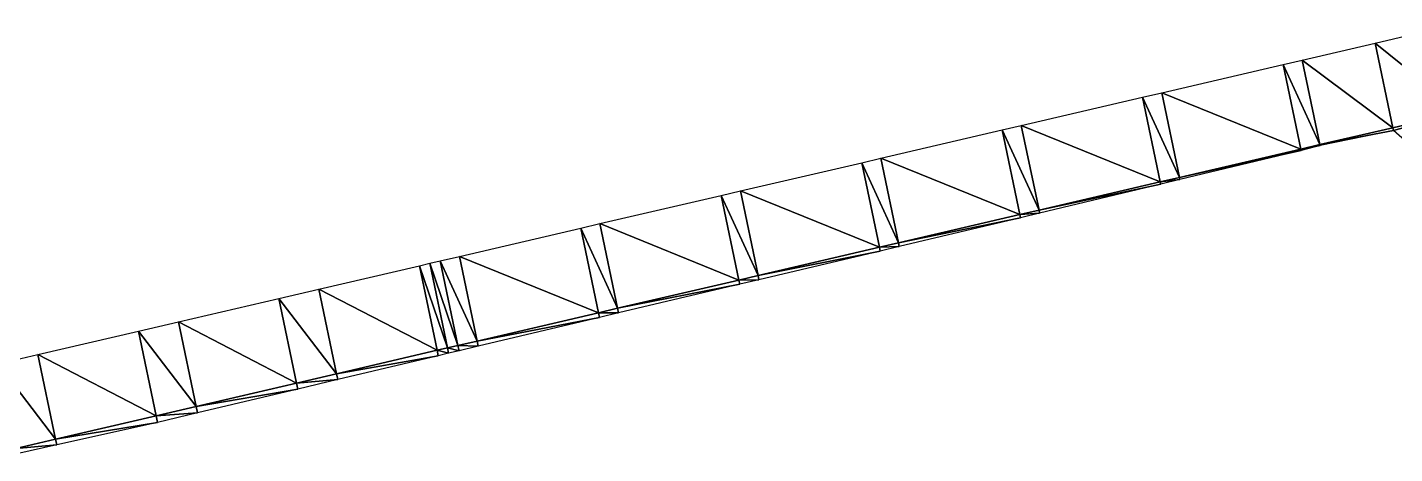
# Model space of a CAD drawing. Header units: metres. Extents: x 1882598 to 1885460, y 3171405 to 3171756.
# Drawn here: x 1883421.16 to 1883430.64, y 3171657.47 to 3171660.43 of the extents above; entities that cross this region are included whole.
import ezdxf

# ---------------------------------------------------------------- set-up
doc = ezdxf.new("R2010")
doc.units = ezdxf.units.M
doc.header["$MEASUREMENT"] = 0
doc.layers.add('Triangles surfaces projet', color=7, linetype='Continuous', true_color=0x848484)

msp = doc.modelspace()

# ---------------------------------------------------------------- linework, layer by layer
at = {"layer": 'Triangles surfaces projet'}
for points in [[(1883430.5102, 3171660.3232, 151.0449), (1883430.9786, 3171660.4324, 151.0478), (1883431.1011, 3171659.8451, 151.0238), (1883430.5102, 3171660.3232, 151.0449)], [(1883430.5102, 3171660.3232, 151.0449), (1883430.6328, 3171659.7359, 151.0209), (1883430.0044, 3171660.2053, 151.0418), (1883430.5102, 3171660.3232, 151.0449)], [(1883430.6328, 3171659.7359, 151.0209), (1883430.5102, 3171660.3232, 151.0449), (1883431.1011, 3171659.8451, 151.0238), (1883430.6328, 3171659.7359, 151.0209)], [(1883429.8715, 3171660.1743, 151.041), (1883429.9941, 3171659.587, 151.017), (1883429.0303, 3171659.9782, 151.0359), (1883429.8715, 3171660.1743, 151.041)], [(1883430.0044, 3171660.2053, 151.0418), (1883430.127, 3171659.618, 151.0178), (1883429.8715, 3171660.1743, 151.041), (1883430.0044, 3171660.2053, 151.0418)], [(1883429.8715, 3171660.1743, 151.041), (1883430.127, 3171659.618, 151.0178), (1883429.9941, 3171659.587, 151.017), (1883429.8715, 3171660.1743, 151.041)], [(1883430.0044, 3171660.2053, 151.0418), (1883430.6328, 3171659.7359, 151.0209), (1883430.127, 3171659.618, 151.0178), (1883430.0044, 3171660.2053, 151.0418)], [(1883429.0199, 3171659.3598, 151.0112), (1883428.0561, 3171659.7511, 151.0302), (1883428.8973, 3171659.9472, 151.0352), (1883429.0199, 3171659.3598, 151.0112)], [(1883429.1529, 3171659.3908, 151.0119), (1883428.8973, 3171659.9472, 151.0352), (1883429.0303, 3171659.9782, 151.0359), (1883429.1529, 3171659.3908, 151.0119)], [(1883428.8973, 3171659.9472, 151.0352), (1883429.1529, 3171659.3908, 151.0119), (1883429.0199, 3171659.3598, 151.0112), (1883428.8973, 3171659.9472, 151.0352)], [(1883429.0303, 3171659.9782, 151.0359), (1883429.9941, 3171659.587, 151.017), (1883429.1529, 3171659.3908, 151.0119), (1883429.0303, 3171659.9782, 151.0359)], [(1883430.6367, 3171659.7172, 151.016), (1883430.6328, 3171659.7359, 151.0209), (1883431.1011, 3171659.8451, 151.0238), (1883430.6367, 3171659.7172, 151.016)], [(1883430.6367, 3171659.7172, 151.016), (1883431.1011, 3171659.8451, 151.0238), (1883431.2388, 3171659.1857, 150.7674), (1883430.6367, 3171659.7172, 151.016)], [(1883428.1787, 3171659.1637, 151.0062), (1883427.9232, 3171659.7201, 151.0294), (1883428.0561, 3171659.7511, 151.0302), (1883428.1787, 3171659.1637, 151.0062)], [(1883428.0561, 3171659.7511, 151.0302), (1883429.0199, 3171659.3598, 151.0112), (1883428.1787, 3171659.1637, 151.0062), (1883428.0561, 3171659.7511, 151.0302)], [(1883427.9232, 3171659.7201, 151.0294), (1883428.0458, 3171659.1327, 151.0054), (1883427.082, 3171659.5239, 151.0245), (1883427.9232, 3171659.7201, 151.0294)], [(1883428.1787, 3171659.1637, 151.0062), (1883428.0458, 3171659.1327, 151.0054), (1883427.9232, 3171659.7201, 151.0294), (1883428.1787, 3171659.1637, 151.0062)], [(1883430.6328, 3171659.7359, 151.0209), (1883430.6367, 3171659.7172, 151.016), (1883430.127, 3171659.618, 151.0178), (1883430.6328, 3171659.7359, 151.0209)], [(1883430.1284, 3171659.6111, 151.0131), (1883430.127, 3171659.618, 151.0178), (1883430.6367, 3171659.7172, 151.016), (1883430.1284, 3171659.6111, 151.0131)], [(1883429.9959, 3171659.5783, 151.0108), (1883429.1529, 3171659.3908, 151.0119), (1883429.9941, 3171659.587, 151.017), (1883429.9959, 3171659.5783, 151.0108)], [(1883429.1529, 3171659.3908, 151.0119), (1883429.9959, 3171659.5783, 151.0108), (1883429.156, 3171659.3756, 150.997), (1883429.1529, 3171659.3908, 151.0119)], [(1883430.127, 3171659.618, 151.0178), (1883430.1284, 3171659.6111, 151.0131), (1883429.9941, 3171659.587, 151.017), (1883430.127, 3171659.618, 151.0178)], [(1883429.9959, 3171659.5783, 151.0108), (1883429.9941, 3171659.587, 151.017), (1883430.1284, 3171659.6111, 151.0131), (1883429.9959, 3171659.5783, 151.0108)], [(1883427.0716, 3171658.9056, 150.9998), (1883426.1078, 3171659.2968, 151.019), (1883426.949, 3171659.4929, 151.0238), (1883427.0716, 3171658.9056, 150.9998)], [(1883427.082, 3171659.5239, 151.0245), (1883427.2046, 3171658.9366, 151.0005), (1883426.949, 3171659.4929, 151.0238), (1883427.082, 3171659.5239, 151.0245)], [(1883427.0716, 3171658.9056, 150.9998), (1883426.949, 3171659.4929, 151.0238), (1883427.2046, 3171658.9366, 151.0005), (1883427.0716, 3171658.9056, 150.9998)], [(1883427.082, 3171659.5239, 151.0245), (1883428.0458, 3171659.1327, 151.0054), (1883427.2046, 3171658.9366, 151.0005), (1883427.082, 3171659.5239, 151.0245)], [(1883429.0199, 3171659.3598, 151.0112), (1883429.1529, 3171659.3908, 151.0119), (1883429.156, 3171659.3756, 150.997), (1883429.0199, 3171659.3598, 151.0112)], [(1883429.0199, 3171659.3598, 151.0112), (1883429.156, 3171659.3756, 150.997), (1883429.0232, 3171659.3439, 150.9949), (1883429.0199, 3171659.3598, 151.0112)], [(1883426.1078, 3171659.2968, 151.019), (1883426.2304, 3171658.7095, 150.995), (1883425.9749, 3171659.2658, 151.0183), (1883426.1078, 3171659.2968, 151.019)], [(1883427.0716, 3171658.9056, 150.9998), (1883426.2304, 3171658.7095, 150.995), (1883426.1078, 3171659.2968, 151.019), (1883427.0716, 3171658.9056, 150.9998)], [(1883429.0199, 3171659.3598, 151.0112), (1883429.0232, 3171659.3439, 150.9949), (1883428.1787, 3171659.1637, 151.0062), (1883429.0199, 3171659.3598, 151.0112)], [(1883428.1832, 3171659.142, 150.984), (1883428.1787, 3171659.1637, 151.0062), (1883429.0232, 3171659.3439, 150.9949), (1883428.1832, 3171659.142, 150.984)], [(1883425.1337, 3171659.0697, 151.0136), (1883425.9749, 3171659.2658, 151.0183), (1883426.0975, 3171658.6785, 150.9943), (1883425.1337, 3171659.0697, 151.0136)], [(1883426.2304, 3171658.7095, 150.995), (1883426.0975, 3171658.6785, 150.9943), (1883425.9749, 3171659.2658, 151.0183), (1883426.2304, 3171658.7095, 150.995)], [(1883428.0458, 3171659.1327, 151.0054), (1883428.0504, 3171659.1105, 150.9827), (1883427.2046, 3171658.9366, 151.0005), (1883428.0458, 3171659.1327, 151.0054)], [(1883427.2046, 3171658.9366, 151.0005), (1883428.0504, 3171659.1105, 150.9827), (1883427.2098, 3171658.9114, 150.9748), (1883427.2046, 3171658.9366, 151.0005)], [(1883428.1787, 3171659.1637, 151.0062), (1883428.1832, 3171659.142, 150.984), (1883428.0458, 3171659.1327, 151.0054), (1883428.1787, 3171659.1637, 151.0062)], [(1883428.0504, 3171659.1105, 150.9827), (1883428.0458, 3171659.1327, 151.0054), (1883428.1832, 3171659.142, 150.984), (1883428.0504, 3171659.1105, 150.9827)], [(1883424.1595, 3171658.8426, 151.0083), (1883425.0007, 3171659.0387, 151.0128), (1883425.1233, 3171658.4514, 150.9888), (1883424.1595, 3171658.8426, 151.0083)], [(1883425.0007, 3171659.0387, 151.0128), (1883425.1337, 3171659.0697, 151.0136), (1883425.2563, 3171658.4824, 150.9896), (1883425.0007, 3171659.0387, 151.0128)], [(1883425.1233, 3171658.4514, 150.9888), (1883425.0007, 3171659.0387, 151.0128), (1883425.2563, 3171658.4824, 150.9896), (1883425.1233, 3171658.4514, 150.9888)], [(1883425.1337, 3171659.0697, 151.0136), (1883426.0975, 3171658.6785, 150.9943), (1883425.2563, 3171658.4824, 150.9896), (1883425.1337, 3171659.0697, 151.0136)], [(1883427.0716, 3171658.9056, 150.9998), (1883427.077, 3171658.8799, 150.9735), (1883426.2304, 3171658.7095, 150.995), (1883427.0716, 3171658.9056, 150.9998)], [(1883427.2098, 3171658.9114, 150.9748), (1883427.0716, 3171658.9056, 150.9998), (1883427.2046, 3171658.9366, 151.0005), (1883427.2098, 3171658.9114, 150.9748)], [(1883427.077, 3171658.8799, 150.9735), (1883427.0716, 3171658.9056, 150.9998), (1883427.2098, 3171658.9114, 150.9748), (1883427.077, 3171658.8799, 150.9735)], [(1883424.1492, 3171658.2242, 150.9835), (1883423.9546, 3171658.7948, 151.0072), (1883424.0266, 3171658.8116, 151.0075), (1883424.1492, 3171658.2242, 150.9835)], [(1883424.2821, 3171658.2552, 150.9843), (1883424.0266, 3171658.8116, 151.0075), (1883424.1595, 3171658.8426, 151.0083), (1883424.2821, 3171658.2552, 150.9843)], [(1883424.0266, 3171658.8116, 151.0075), (1883424.2821, 3171658.2552, 150.9843), (1883424.1492, 3171658.2242, 150.9835), (1883424.0266, 3171658.8116, 151.0075)], [(1883424.2821, 3171658.2552, 150.9843), (1883424.1595, 3171658.8426, 151.0083), (1883425.1233, 3171658.4514, 150.9888), (1883424.2821, 3171658.2552, 150.9843)], [(1883426.2304, 3171658.7095, 150.995), (1883427.077, 3171658.8799, 150.9735), (1883426.2365, 3171658.6806, 150.9655), (1883426.2304, 3171658.7095, 150.995)], [(1883423.1854, 3171658.6155, 151.0031), (1883423.8826, 3171658.778, 151.0068), (1883424.0052, 3171658.1907, 150.9828), (1883423.1854, 3171658.6155, 151.0031)], [(1883423.9546, 3171658.7948, 151.0072), (1883424.0772, 3171658.2075, 150.9832), (1883423.8826, 3171658.778, 151.0068), (1883423.9546, 3171658.7948, 151.0072)], [(1883424.0052, 3171658.1907, 150.9828), (1883423.8826, 3171658.778, 151.0068), (1883424.0772, 3171658.2075, 150.9832), (1883424.0052, 3171658.1907, 150.9828)], [(1883424.1492, 3171658.2242, 150.9835), (1883424.0772, 3171658.2075, 150.9832), (1883423.9546, 3171658.7948, 151.0072), (1883424.1492, 3171658.2242, 150.9835)], [(1883426.2365, 3171658.6806, 150.9655), (1883426.0975, 3171658.6785, 150.9943), (1883426.2304, 3171658.7095, 150.995), (1883426.2365, 3171658.6806, 150.9655)], [(1883423.308, 3171658.0281, 150.9791), (1883422.9085, 3171658.5509, 151.0016), (1883423.1854, 3171658.6155, 151.0031), (1883423.308, 3171658.0281, 150.9791)], [(1883423.1854, 3171658.6155, 151.0031), (1883424.0052, 3171658.1907, 150.9828), (1883423.308, 3171658.0281, 150.9791), (1883423.1854, 3171658.6155, 151.0031)], [(1883426.0975, 3171658.6785, 150.9943), (1883426.1036, 3171658.6491, 150.9642), (1883425.2563, 3171658.4824, 150.9896), (1883426.0975, 3171658.6785, 150.9943)], [(1883425.2631, 3171658.4497, 150.9562), (1883425.2563, 3171658.4824, 150.9896), (1883426.1036, 3171658.6491, 150.9642), (1883425.2631, 3171658.4497, 150.9562)], [(1883426.1036, 3171658.6491, 150.9642), (1883426.0975, 3171658.6785, 150.9943), (1883426.2365, 3171658.6806, 150.9655), (1883426.1036, 3171658.6491, 150.9642)], [(1883422.2112, 3171658.3884, 150.998), (1883422.9085, 3171658.5509, 151.0016), (1883423.0311, 3171657.9636, 150.9776), (1883422.2112, 3171658.3884, 150.998)], [(1883423.0311, 3171657.9636, 150.9776), (1883422.9085, 3171658.5509, 151.0016), (1883423.308, 3171658.0281, 150.9791), (1883423.0311, 3171657.9636, 150.9776)], [(1883424.2821, 3171658.2552, 150.9843), (1883425.1233, 3171658.4514, 150.9888), (1883425.1303, 3171658.4181, 150.9549), (1883424.2821, 3171658.2552, 150.9843)], [(1883425.2563, 3171658.4824, 150.9896), (1883425.2631, 3171658.4497, 150.9562), (1883425.1233, 3171658.4514, 150.9888), (1883425.2563, 3171658.4824, 150.9896)], [(1883425.1233, 3171658.4514, 150.9888), (1883425.2631, 3171658.4497, 150.9562), (1883425.1303, 3171658.4181, 150.9549), (1883425.1233, 3171658.4514, 150.9888)], [(1883422.3338, 3171657.801, 150.974), (1883421.9343, 3171658.3238, 150.9966), (1883422.2112, 3171658.3884, 150.998), (1883422.3338, 3171657.801, 150.974)], [(1883422.2112, 3171658.3884, 150.998), (1883423.0311, 3171657.9636, 150.9776), (1883422.3338, 3171657.801, 150.974), (1883422.2112, 3171658.3884, 150.998)], [(1883424.2898, 3171658.2186, 150.9468), (1883424.2821, 3171658.2552, 150.9843), (1883425.1303, 3171658.4181, 150.9549), (1883424.2898, 3171658.2186, 150.9468)], [(1883421.9343, 3171658.3238, 150.9966), (1883422.0569, 3171657.7364, 150.9726), (1883421.2371, 3171658.1612, 150.993), (1883421.9343, 3171658.3238, 150.9966)], [(1883422.0569, 3171657.7364, 150.9726), (1883421.9343, 3171658.3238, 150.9966), (1883422.3338, 3171657.801, 150.974), (1883422.0569, 3171657.7364, 150.9726)], [(1883424.2898, 3171658.2186, 150.9468), (1883424.1492, 3171658.2242, 150.9835), (1883424.2821, 3171658.2552, 150.9843), (1883424.2898, 3171658.2186, 150.9468)], [(1883421.3597, 3171657.5739, 150.969), (1883420.9602, 3171658.0967, 150.9916), (1883421.2371, 3171658.1612, 150.993), (1883421.3597, 3171657.5739, 150.969)], [(1883421.3597, 3171657.5739, 150.969), (1883421.2371, 3171658.1612, 150.993), (1883422.0569, 3171657.7364, 150.9726), (1883421.3597, 3171657.5739, 150.969)], [(1883423.308, 3171658.0281, 150.9791), (1883424.0052, 3171658.1907, 150.9828), (1883424.0131, 3171658.1529, 150.9441), (1883423.308, 3171658.0281, 150.9791)], [(1883423.3165, 3171657.9874, 150.9374), (1883423.308, 3171658.0281, 150.9791), (1883424.0131, 3171658.1529, 150.9441), (1883423.3165, 3171657.9874, 150.9374)], [(1883424.0772, 3171658.2075, 150.9832), (1883424.085, 3171658.1699, 150.9448), (1883424.0052, 3171658.1907, 150.9828), (1883424.0772, 3171658.2075, 150.9832)], [(1883424.0131, 3171658.1529, 150.9441), (1883424.0052, 3171658.1907, 150.9828), (1883424.085, 3171658.1699, 150.9448), (1883424.0131, 3171658.1529, 150.9441)], [(1883424.1492, 3171658.2242, 150.9835), (1883424.157, 3171658.187, 150.9455), (1883424.0772, 3171658.2075, 150.9832), (1883424.1492, 3171658.2242, 150.9835)], [(1883424.085, 3171658.1699, 150.9448), (1883424.0772, 3171658.2075, 150.9832), (1883424.157, 3171658.187, 150.9455), (1883424.085, 3171658.1699, 150.9448)], [(1883424.157, 3171658.187, 150.9455), (1883424.1492, 3171658.2242, 150.9835), (1883424.2898, 3171658.2186, 150.9468), (1883424.157, 3171658.187, 150.9455)], [(1883421.0828, 3171657.5093, 150.9676), (1883420.9602, 3171658.0967, 150.9916), (1883421.3597, 3171657.5739, 150.969), (1883421.0828, 3171657.5093, 150.9676)], [(1883422.3338, 3171657.801, 150.974), (1883423.0311, 3171657.9636, 150.9776), (1883423.0398, 3171657.9216, 150.9347), (1883422.3338, 3171657.801, 150.974)], [(1883423.308, 3171658.0281, 150.9791), (1883423.3165, 3171657.9874, 150.9374), (1883423.0311, 3171657.9636, 150.9776), (1883423.308, 3171658.0281, 150.9791)], [(1883423.0398, 3171657.9216, 150.9347), (1883423.0311, 3171657.9636, 150.9776), (1883423.3165, 3171657.9874, 150.9374), (1883423.0398, 3171657.9216, 150.9347)], [(1883422.3432, 3171657.756, 150.928), (1883422.3338, 3171657.801, 150.974), (1883423.0398, 3171657.9216, 150.9347), (1883422.3432, 3171657.756, 150.928)], [(1883422.3338, 3171657.801, 150.974), (1883422.3432, 3171657.756, 150.928), (1883422.0569, 3171657.7364, 150.9726), (1883422.3338, 3171657.801, 150.974)], [(1883422.0666, 3171657.6902, 150.9253), (1883422.0569, 3171657.7364, 150.9726), (1883422.3432, 3171657.756, 150.928), (1883422.0666, 3171657.6902, 150.9253)], [(1883422.0569, 3171657.7364, 150.9726), (1883422.0666, 3171657.6902, 150.9253), (1883421.3597, 3171657.5739, 150.969), (1883422.0569, 3171657.7364, 150.9726)], [(1883421.368, 3171657.5342, 150.9284), (1883421.3597, 3171657.5739, 150.969), (1883422.0666, 3171657.6902, 150.9253), (1883421.368, 3171657.5342, 150.9284)], [(1883421.3597, 3171657.5739, 150.969), (1883421.368, 3171657.5342, 150.9284), (1883421.0828, 3171657.5093, 150.9676), (1883421.3597, 3171657.5739, 150.969)], [(1883421.0828, 3171657.5093, 150.9676), (1883421.368, 3171657.5342, 150.9284), (1883421.0903, 3171657.4733, 150.9308), (1883421.0828, 3171657.5093, 150.9676)]]:
    msp.add_3dface(points, dxfattribs=at)

doc.saveas('drawing.dxf')
